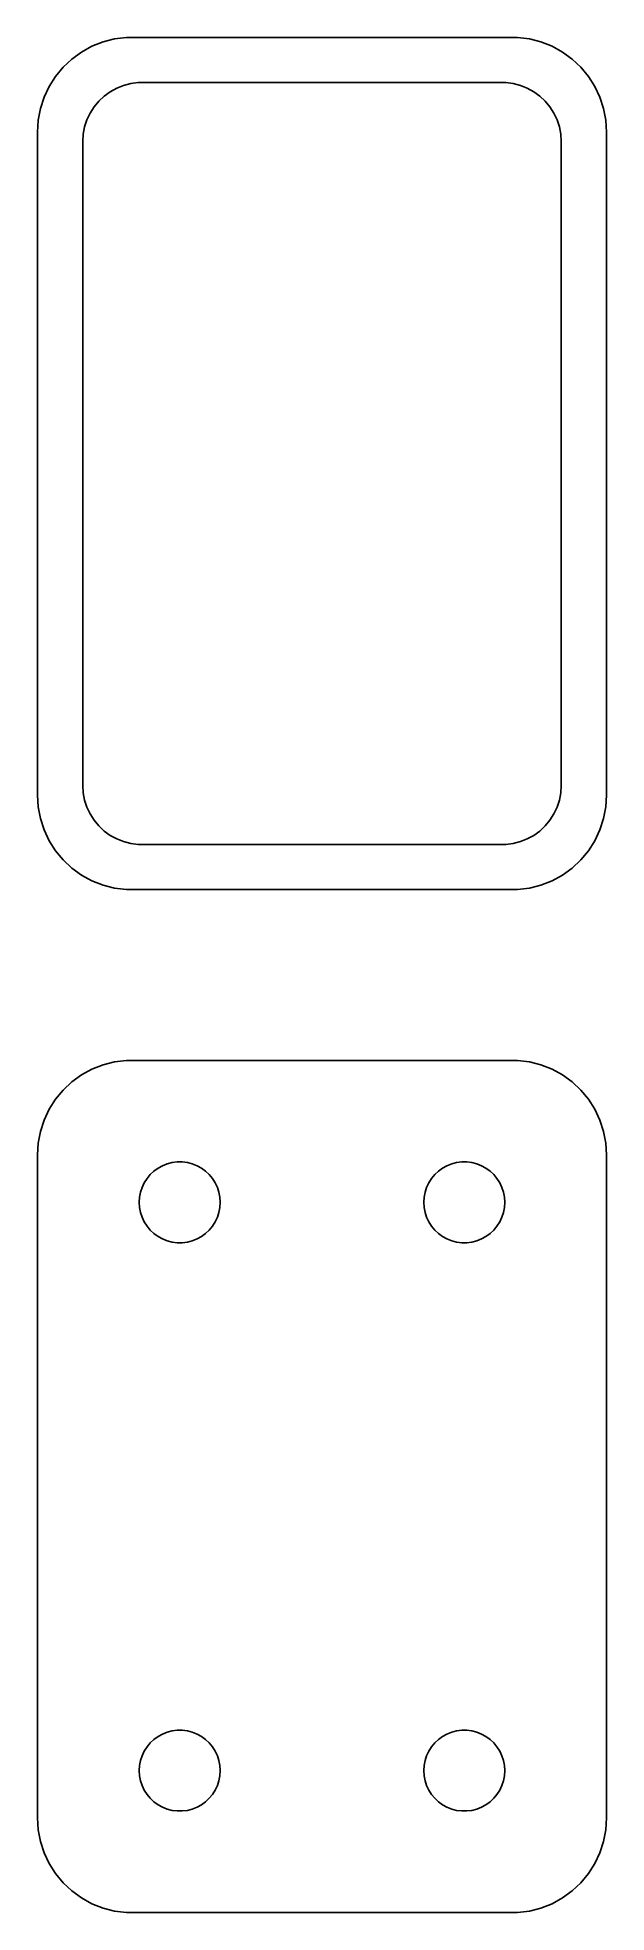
# Model space of a CAD drawing. Header units: metres. Extents: x -15 to 15, y 85.5 to 184.5.
import ezdxf

# ---------------------------------------------------------------- set-up
doc = ezdxf.new("R2010")
doc.units = ezdxf.units.M

msp = doc.modelspace()

# ---------------------------------------------------------------- linework, layer by layer
for p, q in [((-11.5451, 184.255), (-12.1289, 184.024)), ((-10.9369, 184.411), (-11.5451, 184.255)), ((-10.3139, 184.49), (-10.9369, 184.411)), ((10.3139, 184.49), (-10.3139, 184.49)), ((10.9369, 184.411), (10.3139, 184.49)), ((11.5451, 184.255), (10.9369, 184.411)), ((12.1289, 184.024), (11.5451, 184.255)), ((-13.1871, 183.353), (-13.6448, 182.923)), ((-12.6791, 183.722), (-13.1871, 183.353)), ((-12.1289, 184.024), (-12.6791, 183.722)), ((12.6791, 183.722), (12.1289, 184.024)), ((13.1871, 183.353), (12.6791, 183.722)), ((13.6448, 182.923), (13.1871, 183.353)), ((-14.0451, 182.439), (-14.3815, 181.909)), ((-13.6448, 182.923), (-14.0451, 182.439)), ((14.0451, 182.439), (13.6448, 182.923)), ((14.3815, 181.909), (14.0451, 182.439)), ((-14.6489, 181.341), (-14.8429, 180.743)), ((-14.3815, 181.909), (-14.6489, 181.341)), ((-11.7692, 181.131), (-11.4842, 181.399)), ((-11.4842, 181.399), (-11.168, 181.628)), ((-11.168, 181.628), (-10.8254, 181.817)), ((-10.8254, 181.817), (-10.4619, 181.961)), ((-10.4619, 181.961), (-10.0833, 182.058)), ((-10.0833, 182.058), (-9.69545, 182.107)), ((-9.69545, 182.107), (9.69545, 182.107)), ((9.69545, 182.107), (10.0833, 182.058)), ((10.0833, 182.058), (10.4619, 181.961)), ((10.4619, 181.961), (10.8254, 181.817)), ((10.8254, 181.817), (11.168, 181.628)), ((11.168, 181.628), (11.4842, 181.399)), ((11.4842, 181.399), (11.7692, 181.131)), ((14.6489, 181.341), (14.3815, 181.909)), ((14.8429, 180.743), (14.6489, 181.341)), ((-14.8429, 180.743), (-14.9606, 180.127)), ((-12.5151, 179.774), (-12.3943, 180.146)), ((-12.3943, 180.146), (-12.2279, 180.5)), ((-12.2279, 180.5), (-12.0184, 180.83)), ((-12.0184, 180.83), (-11.7692, 181.131)), ((11.7692, 181.131), (12.0184, 180.83)), ((12.0184, 180.83), (12.2279, 180.5)), ((12.2279, 180.5), (12.3943, 180.146)), ((12.3943, 180.146), (12.5151, 179.774)), ((14.9606, 180.127), (14.8429, 180.743)), ((-14.9606, 180.127), (-15, 179.5)), ((-15, 179.5), (-15, 144.5)), ((-12.6129, 179), (-12.5884, 179.39)), ((-12.5884, 179.39), (-12.5151, 179.774)), ((12.5151, 179.774), (12.5884, 179.39)), ((12.5884, 179.39), (12.6129, 179)), ((15, 179.5), (14.9606, 180.127)), ((15, 144.5), (15, 179.5)), ((-12.6129, 145), (-12.6129, 179)), ((12.6129, 179), (12.6129, 145)), ((-12.5884, 144.61), (-12.6129, 145)), ((-12.5151, 144.226), (-12.5884, 144.61)), ((12.5884, 144.61), (12.5151, 144.226)), ((12.6129, 145), (12.5884, 144.61)), ((-15, 144.5), (-14.9606, 143.873)), ((-14.9606, 143.873), (-14.8429, 143.257)), ((-12.3943, 143.854), (-12.5151, 144.226)), ((-12.2279, 143.5), (-12.3943, 143.854)), ((12.3943, 143.854), (12.2279, 143.5)), ((12.5151, 144.226), (12.3943, 143.854)), ((14.8429, 143.257), (14.9606, 143.873)), ((14.9606, 143.873), (15, 144.5)), ((-14.8429, 143.257), (-14.6489, 142.659)), ((-14.6489, 142.659), (-14.3815, 142.091)), ((-12.0184, 143.17), (-12.2279, 143.5)), ((-11.7692, 142.869), (-12.0184, 143.17)), ((-11.4842, 142.601), (-11.7692, 142.869)), ((-11.168, 142.372), (-11.4842, 142.601)), ((11.4842, 142.601), (11.168, 142.372)), ((11.7692, 142.869), (11.4842, 142.601)), ((12.0184, 143.17), (11.7692, 142.869)), ((12.2279, 143.5), (12.0184, 143.17)), ((14.3815, 142.091), (14.6489, 142.659)), ((14.6489, 142.659), (14.8429, 143.257)), ((-14.3815, 142.091), (-14.0451, 141.561)), ((-14.0451, 141.561), (-13.6448, 141.077)), ((-10.8254, 142.183), (-11.168, 142.372)), ((-10.4619, 142.039), (-10.8254, 142.183)), ((-10.0833, 141.942), (-10.4619, 142.039)), ((-9.69545, 141.893), (-10.0833, 141.942)), ((9.69545, 141.893), (-9.69545, 141.893)), ((10.0833, 141.942), (9.69545, 141.893)), ((10.4619, 142.039), (10.0833, 141.942)), ((10.8254, 142.183), (10.4619, 142.039)), ((11.168, 142.372), (10.8254, 142.183)), ((13.6448, 141.077), (14.0451, 141.561)), ((14.0451, 141.561), (14.3815, 142.091)), ((-13.6448, 141.077), (-13.1871, 140.647)), ((-13.1871, 140.647), (-12.6791, 140.278)), ((12.6791, 140.278), (13.1871, 140.647)), ((13.1871, 140.647), (13.6448, 141.077)), ((-12.6791, 140.278), (-12.1289, 139.976)), ((-12.1289, 139.976), (-11.5451, 139.745)), ((-11.5451, 139.745), (-10.9369, 139.589)), ((-10.9369, 139.589), (-10.3139, 139.51)), ((10.3139, 139.51), (10.9369, 139.589)), ((10.9369, 139.589), (11.5451, 139.745)), ((11.5451, 139.745), (12.1289, 139.976)), ((12.1289, 139.976), (12.6791, 140.278)), ((-10.3139, 139.51), (10.3139, 139.51)), ((-12.6791, 129.722), (-13.1871, 129.353)), ((-12.1289, 130.024), (-12.6791, 129.722)), ((-11.5451, 130.255), (-12.1289, 130.024)), ((-10.9369, 130.411), (-11.5451, 130.255)), ((-10.3139, 130.49), (-10.9369, 130.411)), ((10.3139, 130.49), (-10.3139, 130.49)), ((10.9369, 130.411), (10.3139, 130.49)), ((11.5451, 130.255), (10.9369, 130.411)), ((12.1289, 130.024), (11.5451, 130.255)), ((12.6791, 129.722), (12.1289, 130.024)), ((13.1871, 129.353), (12.6791, 129.722)), ((-13.6448, 128.923), (-14.0451, 128.439)), ((-13.1871, 129.353), (-13.6448, 128.923)), ((13.6448, 128.923), (13.1871, 129.353)), ((14.0451, 128.439), (13.6448, 128.923)), ((-14.3815, 127.909), (-14.6489, 127.341)), ((-14.0451, 128.439), (-14.3815, 127.909)), ((14.3815, 127.909), (14.0451, 128.439)), ((14.6489, 127.341), (14.3815, 127.909)), ((-14.8429, 126.743), (-14.9606, 126.127)), ((-14.6489, 127.341), (-14.8429, 126.743)), ((14.8429, 126.743), (14.6489, 127.341)), ((14.9606, 126.127), (14.8429, 126.743)), ((-14.9606, 126.127), (-15, 125.5)), ((15, 125.5), (14.9606, 126.127)), ((-15, 125.5), (-15, 90.5)), ((-8.86108, 124.645), (-8.64413, 124.803)), ((-8.64413, 124.803), (-8.40915, 124.932)), ((-8.40915, 124.932), (-8.15984, 125.031)), ((-8.15984, 125.031), (-7.9001, 125.097)), ((-7.9001, 125.097), (-7.63406, 125.131)), ((-7.63406, 125.131), (-7.36592, 125.131)), ((-7.36592, 125.131), (-7.09988, 125.097)), ((-7.09988, 125.097), (-6.84015, 125.031)), ((-6.84015, 125.031), (-6.59084, 124.932)), ((-6.59084, 124.932), (-6.35585, 124.803)), ((-6.35585, 124.803), (-6.1389, 124.645)), ((6.1389, 124.645), (6.35585, 124.803)), ((6.35585, 124.803), (6.59084, 124.932)), ((6.59084, 124.932), (6.84015, 125.031)), ((6.84015, 125.031), (7.09988, 125.097)), ((7.09988, 125.097), (7.36592, 125.131)), ((7.36592, 125.131), (7.63406, 125.131)), ((7.63406, 125.131), (7.9001, 125.097)), ((7.9001, 125.097), (8.15984, 125.031)), ((8.15984, 125.031), (8.40915, 124.932)), ((8.40915, 124.932), (8.64413, 124.803)), ((8.64413, 124.803), (8.86108, 124.645)), ((15, 90.5), (15, 125.5)), ((-9.56821, 123.531), (-9.48534, 123.786)), ((-9.48534, 123.786), (-9.37117, 124.029)), ((-9.37117, 124.029), (-9.22748, 124.255)), ((-9.22748, 124.255), (-9.05655, 124.462)), ((-9.05655, 124.462), (-8.86108, 124.645)), ((-6.1389, 124.645), (-5.94344, 124.462)), ((-5.94344, 124.462), (-5.77251, 124.255)), ((-5.77251, 124.255), (-5.62881, 124.029)), ((-5.62881, 124.029), (-5.51465, 123.786)), ((-5.51465, 123.786), (-5.43178, 123.531)), ((5.43178, 123.531), (5.51465, 123.786)), ((5.51465, 123.786), (5.62881, 124.029)), ((5.62881, 124.029), (5.77251, 124.255)), ((5.77251, 124.255), (5.94344, 124.462)), ((5.94344, 124.462), (6.1389, 124.645)), ((8.86108, 124.645), (9.05655, 124.462)), ((9.05655, 124.462), (9.22748, 124.255)), ((9.22748, 124.255), (9.37117, 124.029)), ((9.37117, 124.029), (9.48534, 123.786)), ((9.48534, 123.786), (9.56821, 123.531)), ((-9.63528, 123), (-9.61845, 123.268)), ((-9.61845, 122.732), (-9.63528, 123)), ((-9.61845, 123.268), (-9.56821, 123.531)), ((-5.43178, 123.531), (-5.38153, 123.268)), ((-5.38153, 123.268), (-5.3647, 123)), ((-5.3647, 123), (-5.38153, 122.732)), ((5.3647, 123), (5.38153, 123.268)), ((5.38153, 122.732), (5.3647, 123)), ((5.38153, 123.268), (5.43178, 123.531)), ((9.56821, 123.531), (9.61845, 123.268)), ((9.61845, 123.268), (9.63528, 123)), ((9.63528, 123), (9.61845, 122.732)), ((-9.56821, 122.469), (-9.61845, 122.732)), ((-9.48534, 122.214), (-9.56821, 122.469)), ((-9.37117, 121.971), (-9.48534, 122.214)), ((-9.22748, 121.745), (-9.37117, 121.971)), ((-5.62881, 121.971), (-5.77251, 121.745)), ((-5.51465, 122.214), (-5.62881, 121.971)), ((-5.43178, 122.469), (-5.51465, 122.214)), ((-5.38153, 122.732), (-5.43178, 122.469)), ((5.43178, 122.469), (5.38153, 122.732)), ((5.51465, 122.214), (5.43178, 122.469)), ((5.62881, 121.971), (5.51465, 122.214)), ((5.77251, 121.745), (5.62881, 121.971)), ((9.37117, 121.971), (9.22748, 121.745)), ((9.48534, 122.214), (9.37117, 121.971)), ((9.56821, 122.469), (9.48534, 122.214)), ((9.61845, 122.732), (9.56821, 122.469)), ((-9.05655, 121.538), (-9.22748, 121.745)), ((-8.86108, 121.355), (-9.05655, 121.538)), ((-8.64413, 121.197), (-8.86108, 121.355)), ((-8.40915, 121.068), (-8.64413, 121.197)), ((-8.15984, 120.969), (-8.40915, 121.068)), ((-7.9001, 120.903), (-8.15984, 120.969)), ((-7.63406, 120.869), (-7.9001, 120.903)), ((-7.36592, 120.869), (-7.63406, 120.869)), ((-7.09988, 120.903), (-7.36592, 120.869)), ((-6.84015, 120.969), (-7.09988, 120.903)), ((-6.59084, 121.068), (-6.84015, 120.969)), ((-6.35585, 121.197), (-6.59084, 121.068)), ((-6.1389, 121.355), (-6.35585, 121.197)), ((-5.94344, 121.538), (-6.1389, 121.355)), ((-5.77251, 121.745), (-5.94344, 121.538)), ((5.94344, 121.538), (5.77251, 121.745)), ((6.1389, 121.355), (5.94344, 121.538)), ((6.35585, 121.197), (6.1389, 121.355)), ((6.59084, 121.068), (6.35585, 121.197)), ((6.84015, 120.969), (6.59084, 121.068)), ((7.09988, 120.903), (6.84015, 120.969)), ((7.36592, 120.869), (7.09988, 120.903)), ((7.63406, 120.869), (7.36592, 120.869)), ((7.9001, 120.903), (7.63406, 120.869)), ((8.15984, 120.969), (7.9001, 120.903)), ((8.40915, 121.068), (8.15984, 120.969)), ((8.64413, 121.197), (8.40915, 121.068)), ((8.86108, 121.355), (8.64413, 121.197)), ((9.05655, 121.538), (8.86108, 121.355)), ((9.22748, 121.745), (9.05655, 121.538)), ((-8.40915, 94.9321), (-8.15984, 95.0308)), ((-8.15984, 95.0308), (-7.9001, 95.0975)), ((-7.9001, 95.0975), (-7.63406, 95.1311)), ((-7.63406, 95.1311), (-7.36592, 95.1311)), ((-7.36592, 95.1311), (-7.09988, 95.0975)), ((-7.09988, 95.0975), (-6.84015, 95.0308)), ((-6.84015, 95.0308), (-6.59084, 94.9321)), ((6.59084, 94.9321), (6.84015, 95.0308)), ((6.84015, 95.0308), (7.09988, 95.0975)), ((7.09988, 95.0975), (7.36592, 95.1311)), ((7.36592, 95.1311), (7.63406, 95.1311)), ((7.63406, 95.1311), (7.9001, 95.0975)), ((7.9001, 95.0975), (8.15984, 95.0308)), ((8.15984, 95.0308), (8.40915, 94.9321)), ((-9.37117, 94.0287), (-9.22748, 94.2551)), ((-9.22748, 94.2551), (-9.05655, 94.4617)), ((-9.05655, 94.4617), (-8.86108, 94.6453)), ((-8.86108, 94.6453), (-8.64413, 94.8029)), ((-8.64413, 94.8029), (-8.40915, 94.9321)), ((-6.59084, 94.9321), (-6.35585, 94.8029)), ((-6.35585, 94.8029), (-6.1389, 94.6453)), ((-6.1389, 94.6453), (-5.94344, 94.4617)), ((-5.94344, 94.4617), (-5.77251, 94.2551)), ((-5.77251, 94.2551), (-5.62881, 94.0287)), ((5.62881, 94.0287), (5.77251, 94.2551)), ((5.77251, 94.2551), (5.94344, 94.4617)), ((5.94344, 94.4617), (6.1389, 94.6453)), ((6.1389, 94.6453), (6.35585, 94.8029)), ((6.35585, 94.8029), (6.59084, 94.9321)), ((8.40915, 94.9321), (8.64413, 94.8029)), ((8.64413, 94.8029), (8.86108, 94.6453)), ((8.86108, 94.6453), (9.05655, 94.4617)), ((9.05655, 94.4617), (9.22748, 94.2551)), ((9.22748, 94.2551), (9.37117, 94.0287)), ((-9.63528, 93), (-9.61845, 93.2676)), ((-9.61845, 93.2676), (-9.56821, 93.531)), ((-9.56821, 93.531), (-9.48534, 93.7861)), ((-9.48534, 93.7861), (-9.37117, 94.0287)), ((-5.62881, 94.0287), (-5.51465, 93.7861)), ((-5.51465, 93.7861), (-5.43178, 93.531)), ((-5.43178, 93.531), (-5.38153, 93.2676)), ((-5.38153, 93.2676), (-5.3647, 93)), ((5.3647, 93), (5.38153, 93.2676)), ((5.38153, 93.2676), (5.43178, 93.531)), ((5.43178, 93.531), (5.51465, 93.7861)), ((5.51465, 93.7861), (5.62881, 94.0287)), ((9.37117, 94.0287), (9.48534, 93.7861)), ((9.48534, 93.7861), (9.56821, 93.531)), ((9.56821, 93.531), (9.61845, 93.2676)), ((9.61845, 93.2676), (9.63528, 93)), ((-9.61845, 92.7324), (-9.63528, 93)), ((-9.56821, 92.469), (-9.61845, 92.7324)), ((-9.48534, 92.214), (-9.56821, 92.469)), ((-9.37117, 91.9713), (-9.48534, 92.214)), ((-5.51465, 92.214), (-5.62881, 91.9713)), ((-5.43178, 92.469), (-5.51465, 92.214)), ((-5.38153, 92.7324), (-5.43178, 92.469)), ((-5.3647, 93), (-5.38153, 92.7324)), ((5.38153, 92.7324), (5.3647, 93)), ((5.43178, 92.469), (5.38153, 92.7324)), ((5.51465, 92.214), (5.43178, 92.469)), ((5.62881, 91.9713), (5.51465, 92.214)), ((9.48534, 92.214), (9.37117, 91.9713)), ((9.56821, 92.469), (9.48534, 92.214)), ((9.61845, 92.7324), (9.56821, 92.469)), ((9.63528, 93), (9.61845, 92.7324)), ((-9.22748, 91.7449), (-9.37117, 91.9713)), ((-9.05655, 91.5383), (-9.22748, 91.7449)), ((-8.86108, 91.3547), (-9.05655, 91.5383)), ((-8.64413, 91.1971), (-8.86108, 91.3547)), ((-8.40915, 91.0679), (-8.64413, 91.1971)), ((-8.15984, 90.9692), (-8.40915, 91.0679)), ((-6.59084, 91.0679), (-6.84015, 90.9692)), ((-6.35585, 91.1971), (-6.59084, 91.0679)), ((-6.1389, 91.3547), (-6.35585, 91.1971)), ((-5.94344, 91.5383), (-6.1389, 91.3547)), ((-5.77251, 91.7449), (-5.94344, 91.5383)), ((-5.62881, 91.9713), (-5.77251, 91.7449)), ((5.77251, 91.7449), (5.62881, 91.9713)), ((5.94344, 91.5383), (5.77251, 91.7449)), ((6.1389, 91.3547), (5.94344, 91.5383)), ((6.35585, 91.1971), (6.1389, 91.3547)), ((6.59084, 91.0679), (6.35585, 91.1971)), ((6.84015, 90.9692), (6.59084, 91.0679)), ((8.40915, 91.0679), (8.15984, 90.9692)), ((8.64413, 91.1971), (8.40915, 91.0679)), ((8.86108, 91.3547), (8.64413, 91.1971)), ((9.05655, 91.5383), (8.86108, 91.3547)), ((9.22748, 91.7449), (9.05655, 91.5383)), ((9.37117, 91.9713), (9.22748, 91.7449)), ((-15, 90.5), (-14.9606, 89.8733)), ((-7.9001, 90.9025), (-8.15984, 90.9692)), ((-7.63406, 90.8689), (-7.9001, 90.9025)), ((-7.36592, 90.8689), (-7.63406, 90.8689)), ((-7.09988, 90.9025), (-7.36592, 90.8689)), ((-6.84015, 90.9692), (-7.09988, 90.9025)), ((7.09988, 90.9025), (6.84015, 90.9692)), ((7.36592, 90.8689), (7.09988, 90.9025)), ((7.63406, 90.8689), (7.36592, 90.8689)), ((7.9001, 90.9025), (7.63406, 90.8689)), ((8.15984, 90.9692), (7.9001, 90.9025)), ((14.9606, 89.8733), (15, 90.5)), ((-14.9606, 89.8733), (-14.8429, 89.2566)), ((-14.8429, 89.2566), (-14.6489, 88.6594)), ((14.6489, 88.6594), (14.8429, 89.2566)), ((14.8429, 89.2566), (14.9606, 89.8733)), ((-14.6489, 88.6594), (-14.3815, 88.0912)), ((14.3815, 88.0912), (14.6489, 88.6594)), ((-14.3815, 88.0912), (-14.0451, 87.5611)), ((-14.0451, 87.5611), (-13.6448, 87.0773)), ((13.6448, 87.0773), (14.0451, 87.5611)), ((14.0451, 87.5611), (14.3815, 88.0912)), ((-13.6448, 87.0773), (-13.1871, 86.6474)), ((-13.1871, 86.6474), (-12.6791, 86.2784)), ((-12.6791, 86.2784), (-12.1289, 85.9759)), ((12.1289, 85.9759), (12.6791, 86.2784)), ((12.6791, 86.2784), (13.1871, 86.6474)), ((13.1871, 86.6474), (13.6448, 87.0773)), ((-12.1289, 85.9759), (-11.5451, 85.7447)), ((-11.5451, 85.7447), (-10.9369, 85.5886)), ((-10.9369, 85.5886), (-10.3139, 85.5099)), ((-10.3139, 85.5099), (10.3139, 85.5099)), ((10.3139, 85.5099), (10.9369, 85.5886)), ((10.9369, 85.5886), (11.5451, 85.7447)), ((11.5451, 85.7447), (12.1289, 85.9759))]:
    msp.add_line(p, q)

doc.saveas('drawing.dxf')
